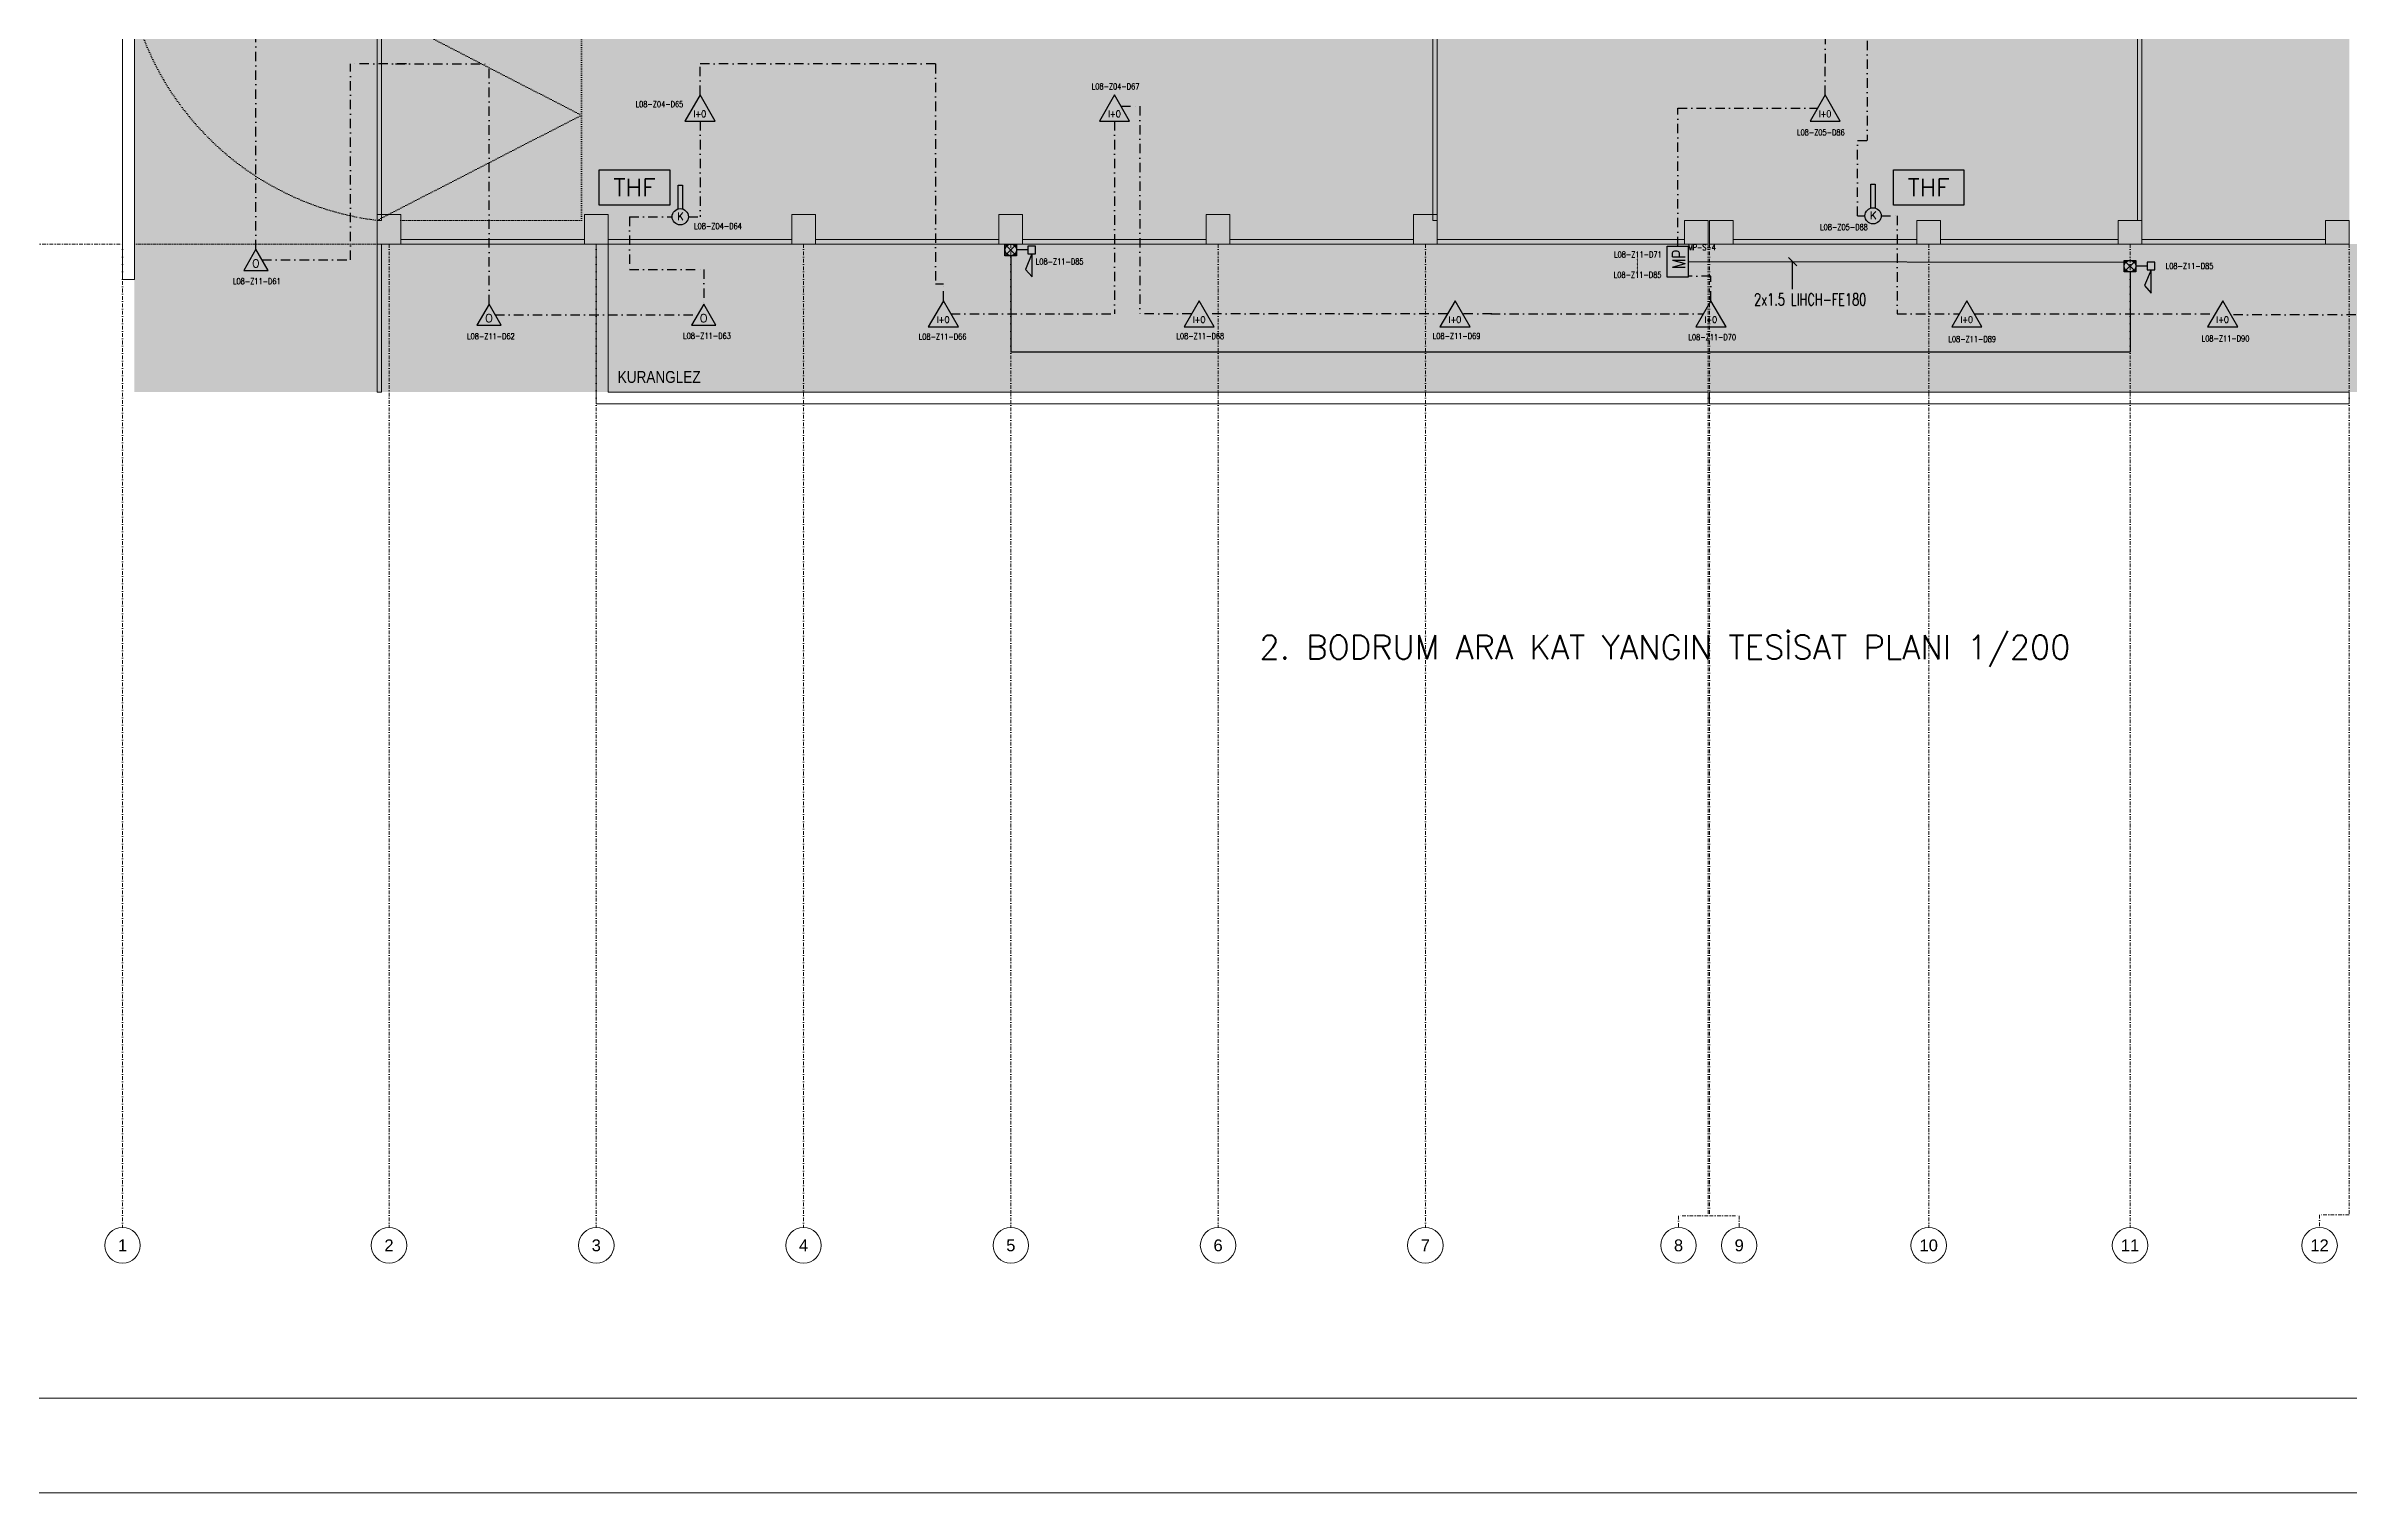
# Model space of a CAD drawing. Header units: metres. Extents: x -19121 to 152404, y -12107 to 29421.
# Drawn here: x 27742 to 35522, y -4219 to 669 of the extents above; entities that cross this region are included whole.
import ezdxf
from ezdxf.enums import TextEntityAlignment as Align

# ---------------------------------------------------------------- set-up
doc = ezdxf.new("R2010")
doc.units = ezdxf.units.M
doc.header["$LTSCALE"] = 50
doc.header["$MEASUREMENT"] = 0
for name, pattern in [('DASHDOT', [25.4, 12.7, -6.35, 0, -6.35]), ('DASHDOT2', [0.5, 0.25, -0.125, 0, -0.125]), ('DOT2', [0.125, 0, -0.125])]:
    doc.linetypes.add(name, pattern=pattern)
doc.layers.get('0').update_dxf_attribs({"color": 9, "lineweight": 9})
for name, color, linetype, lineweight in [('00', 9, 'Continuous', 9), ('01', 9, 'Continuous', 9), ('06D', 9, 'Continuous', 9), ('09', 9, 'Continuous', 9), ('20', 9, 'DOT2', 9), ('21', 9, 'Continuous', 9), ('24', 9, 'DASHDOT2', 9), ('40A', 9, 'Continuous', 9), ('E-DEDEKTÖR NUMARALARI', 20, 'Continuous', 30), ('E-KABLO', 7, 'Continuous', 30), ('E-KANAL TİPİ DUMAN DEDEKTÖRÜ', 7, 'Continuous', 30), ('E-KOMBİNE DEDEKTÖR (ISI+OPTİK DUMAN)', 7, 'Continuous', 30), ('E-OPTİK DUMAN DEDEKTÖRÜ', 7, 'Continuous', 30), ('E-TAZE HAVA FANI', 7, 'Continuous', 30), ('E-YANGIN İHBAR KORNASI+FLAŞÖR', 7, 'Continuous', 30), ('E-YAZI', 7, 'Continuous', 30)]:
    doc.layers.add(name, color=color, linetype=linetype, lineweight=lineweight)
doc.styles.add('Arial', font='arial.ttf', dxfattribs={"height": 2.5})
doc.styles.add('E-YAZI', font='txttw.shx', dxfattribs={"height": 200})
doc.styles.add('MuuM_TEXT-STANDART', font='ARIALN.TTF')
doc.styles.add('ROMANS8', font='Txttw.shx')

# ---------------------------------------------------------------- blocks, each defined once
blk = doc.blocks.new('0_aks')
at = {"linetype": 'Continuous'}
blk.add_circle((0, 0), 3, dxfattribs=at)
at = {"style": 'Arial'}
blk.add_attdef('AKS', text='', height=2, dxfattribs=at).set_placement((0, 0), align=Align.MIDDLE_CENTER)
blk = doc.blocks.new('p-akslar_yeni')
at = {"layer": '24'}
for points in [[(-2190, -8575), (6415, -8575)], [(6415, -8575), (6415, -11897.2)], [(7315, -8575), (7315, -11897.2)], [(8015, -8575), (8015, -11897.2)], [(8715, -8575), (8715, -11897.2)], [(9415, -8575), (9415, -11897.2)], [(10115, -8575), (10115, -11897.2)], [(10815, -8575), (10815, -11897.2)], [(11770, -8575), (11770, -11857.2)], [(11775, -8575), (11775, -11857.2)], [(12515, -8575), (12515, -11897.2)], [(13195, -8575), (13195, -11897.2)], [(13935, -8575), (13935, -11854.6), (13835, -11854.6), (13835, -11897.2)], [(11770, -11857.2), (11670, -11857.2), (11670, -11897.2)], [(11775, -11857.2), (11875, -11857.2), (11875, -11897.2)]]:
    blk.add_lwpolyline(points, dxfattribs=at)
at = {"layer": '21', "xscale": 20, "yscale": 20, "zscale": 20}
for p, values in [((6415, -11957.2), {'AKS': '1'}), ((7315, -11957.2), {'AKS': '2'}), ((8015, -11957.2), {'AKS': '3'}), ((8715, -11957.2), {'AKS': '4'}), ((9415, -11957.2), {'AKS': '5'}), ((10115, -11957.2), {'AKS': '6'}), ((10815, -11957.2), {'AKS': '7'}), ((11670, -11957.2), {'AKS': '8'}), ((11875, -11957.2), {'AKS': '9'}), ((12515, -11957.2), {'AKS': '10'}), ((13195, -11957.2), {'AKS': '11'}), ((13835, -11957.2), {'AKS': '12'})]:
    blk.add_blockref('0_aks', p, dxfattribs=at).add_auto_attribs(values)
blk = doc.blocks.new('100_KOMBİNE DEDEKTÖR (ISI+OPTİK DUMAN) 085')
at = {"layer": 'E-KOMBİNE DEDEKTÖR (ISI+OPTİK DUMAN)', "color": 4}
blk.add_lwpolyline([(2.55, 0), (0, 4.42), (-2.55, 0)], close=True, dxfattribs=at)
at = {"layer": 'E-KOMBİNE DEDEKTÖR (ISI+OPTİK DUMAN)', "color": 3, "style": 'E-YAZI', "width": 0.8}
blk.add_text('I+O', height=1.102, dxfattribs=at).set_placement((-0.02, 1.22), align=Align.MIDDLE)
blk = doc.blocks.new('*U365')
at = {"layer": 'E-KANAL TİPİ DUMAN DEDEKTÖRÜ', "color": 4}
for p, q in [((-0.42, 6.28), (0.42, 6.28)), ((-0.42, 1.55), (-0.42, 6.28)), ((0.42, 6.28), (0.42, 1.55))]:
    blk.add_line(p, q, dxfattribs=at)
blk.add_circle((0, 0), 1.61, dxfattribs=at)
at = {"layer": 'E-KANAL TİPİ DUMAN DEDEKTÖRÜ', "color": 3, "style": 'ROMANS8'}
blk.add_text('K', height=1.5, rotation=359.9592, dxfattribs=at).set_placement((0.06, 0.1), align=Align.MIDDLE)
blk = doc.blocks.new('100_YANGIN İHBAR KORNASI+FLAŞÖR 085')
at = {"layer": 'E-YANGIN İHBAR KORNASI+FLAŞÖR', "color": 4}
for p, q in [((0.56, 5.32), (0.56, 1.4)), ((1.69, 4.04), (0.56, 5.32)), ((0.58, 1.4), (1.69, 4.04)), ((-0.02, 1.4), (-0.02, 0.11)), ((1.27, 1.4), (-0.02, 1.4)), ((-0.02, 0.11), (1.27, 0.11)), ((1.27, 0.11), (1.27, 1.4)), ((1.27, 0.76), (3.17, 0.76)), ((3.17, 1.74), (5.13, -0.22))]:
    blk.add_line(p, q, dxfattribs=at)
blk.add_lwpolyline([(3.17, -0.22), (3.17, 1.74), (5.13, 1.74), (5.13, -0.22)], close=True, dxfattribs=at)
blk.add_lwpolyline([(5.13, 1.74), (3.17, -0.22)], dxfattribs=at)
blk.add_circle((4.15, 0.76), 0.979, dxfattribs=at)
blk = doc.blocks.new('100_OPTİK DUMAN DEDEKTÖRÜ 085')
at = {"layer": 'E-OPTİK DUMAN DEDEKTÖRÜ', "color": 4}
blk.add_lwpolyline([(2.06, 0), (0, 3.57), (-2.06, 0)], close=True, dxfattribs=at)
at = {"layer": 'E-OPTİK DUMAN DEDEKTÖRÜ', "color": 3, "style": 'E-YAZI'}
blk.add_text('O', height=1.36, dxfattribs=at).set_placement((-0.02, 1.2), align=Align.MIDDLE)
blk = doc.blocks.new('A$C4053522B')
at = {"layer": 'E-TAZE HAVA FANI', "color": 4}
blk.add_lwpolyline([(-35, 0), (-35, 35.3), (35, 35.3), (35, 0)], close=True, dxfattribs=at)
at = {"layer": 'E-TAZE HAVA FANI', "color": 3, "style": 'E-YAZI'}
blk.add_text('THF', height=17.38, dxfattribs=at).set_placement((0, 17.6), align=Align.MIDDLE_CENTER)
blk = doc.blocks.new('E-MODUL PANOLARI')
at = {"layer": 'E-KABLO', "color": 1}
blk.add_lwpolyline([(-49, 66.9), (49, 66.9), (49, 0), (-49, 0)], close=True, dxfattribs=at)
at = {"layer": 'E-KABLO', "color": 1, "style": 'E-YAZI', "width": 0.8}
blk.add_text('MP', height=40, dxfattribs=at).set_placement((-23, 9.5))
blk = doc.blocks.new('2.Bod.Ara.Sitatik Elk.')
at = {"layer": '01'}
for points in [[(40, -8750), (40, -8710), (40, -8710), (40, -8710), (40, -8710), (40, -8710), (40, -8710), (40, -8710), (40, -7830), (40, -7770), (40, -7030), (40, -6970), (40, -6230), (40, -6170), (40, -5430), (40, -5370), (40, -4630), (40, -4570), (40, -2950), (0, -2950), (0, -8750), (40, -8750)], [(860, -8630), (940, -8630), (940, -8530), (860, -8530)], [(1560, -8630), (1640, -8630), (1640, -8530), (1560, -8530)], [(2260, -8630), (2340, -8630), (2340, -8530), (2260, -8530)], [(2960, -8630), (3040, -8630), (3040, -8530), (2960, -8530)], [(3660, -8630), (3740, -8630), (3740, -8530), (3660, -8530)], [(4360, -8630), (4440, -8630), (4440, -8530), (4360, -8530)], [(5275, -8630), (5355, -8630), (5355, -8550), (5275, -8550)], [(5360, -8630), (5440, -8630), (5440, -8550), (5360, -8550)], [(6060, -8630), (6140, -8630), (6140, -8550), (6060, -8550)], [(6740, -8630), (6820, -8630), (6820, -8550), (6740, -8550)], [(7440, -8630), (7520, -8630), (7520, -8550), (7440, -8550)]]:
    blk.add_lwpolyline(points, close=True, dxfattribs=at)
blk = doc.blocks.new('P-KURANGLEZ')
at = {"layer": '01'}
blk.add_lwpolyline([(5355, -500), (5355, -540), (1600, -540), (1600, 0), (1640, 0), (1640, -500)], close=True, dxfattribs=at)
blk.add_lwpolyline([(7520, -540), (5360, -540), (5360, -500), (7520, -500), (7520, -540)], dxfattribs=at)
at = {"layer": '21', "style": 'MuuM_TEXT-STANDART'}
blk.add_text('KURANGLEZ', height=40, dxfattribs=at).set_placement((1672.4, -468.9))
blk = doc.blocks.new('2.Bod.Ara.Mimari Elk.')
at = {"layer": '00'}
for points in [[(875, -8550), (875, -7830), (860, -7830), (860, -8550)], [(4440, -8550), (4440, -7830), (4425, -7830), (4425, -8550)], [(6820, -7830), (6820, -8550), (6805, -8550), (6805, -7830)], [(875, -9130), (875, -8630), (860, -8630), (860, -9130)], [(1560, -8630), (940, -8630), (940, -8615), (1560, -8615)], [(2260, -8630), (1640, -8630), (1640, -8615), (2260, -8615)], [(2960, -8630), (2340, -8630), (2340, -8615), (2960, -8615)], [(3660, -8630), (3040, -8630), (3040, -8615), (3660, -8615)], [(4360, -8630), (3740, -8630), (3740, -8615), (4360, -8615)], [(5275, -8630), (4440, -8630), (4440, -8615), (5275, -8615)], [(6060, -8630), (5440, -8630), (5440, -8615), (6060, -8615)], [(6740, -8630), (6140, -8630), (6140, -8615), (6740, -8615)], [(7440, -8630), (6820, -8630), (6820, -8615), (7440, -8615)]]:
    blk.add_lwpolyline(points, close=True, dxfattribs=at)
at = {"layer": '06D', "linetype": 'DOT2'}
blk.add_lwpolyline([(940, -8550), (1550, -8550), (1550, -7840), (860, -7840), (1550, -8195), (860, -8550, -0.304007), (40, -7840), (860, -7840)], format="xyb", dxfattribs=at)
at = {"layer": '20'}
blk.add_lwpolyline([(860, -8630), (40, -8630)], dxfattribs=at)
at = {"layer": '01'}
blk.add_blockref('P-KURANGLEZ', (0, -8630), dxfattribs=at)

msp = doc.modelspace()

# ---------------------------------------------------------------- hatches: boundary and pattern name
at = {"layer": '09'}
h = msp.add_hatch(dxfattribs=at)
h.set_pattern_fill('DOTS', color=254, scale=500, style=0)
h.paths.add_polyline_path([(36440, 0), (35520, 0), (35525, 3280), (34820, 3280), (34820, 2400), (34470, 2400), (34470, 3000), (34820, 3000), (34820, 3280), (35525, 3280), (35525, 4080), (36440, 4080), (36440, 4815), (37107.55, 4815), (37126.22, 4852.74), (37840, 4695.28), (37840, 5012.92), (37032.01, 5412.52), (34612.68, 6498.17), (32732.97, 7160.29), (31694.58, 7435.76), (30863.59, 8784.38), (29981.24, 8784.38), (28060, 7479.72), (28040, 7466.14), (28040, 6780), (28745, 6780), (28745, 6430), (28040, 6430), (28040, 0), (28040, -500), (36440, -500)])
h.paths.add_polyline_path([(31660, 2400), (32440, 2400), (32440, 4080), (31660, 4080)], flags=16)
h.paths.add_polyline_path([(32380, 4800), (32381.57, 4800), (32381.57, 5000), (32385.54, 5000), (32385.54, 5350), (32380, 5350)], flags=16)
h.paths.add_polyline_path([(29210, 2690), (28860, 2690), (28860, 3280), (29210, 3280)], flags=16)
h.paths.add_polyline_path([(33355, 6040), (32690, 6040), (32690, 6390), (33355, 6390), (33355, 6670)], flags=16)

# ---------------------------------------------------------------- linework, layer by layer
at = {"layer": '40A'}
for points in [[(46159.28, -4218.56), (18159.28, -4218.56), (18159.28, 12601.44), (46159.28, 12601.44)], [(18479.28, 12281.44), (43999.52, 12281.44), (43999.52, -3898.56), (18479.28, -3898.56)]]:
    msp.add_lwpolyline(points, close=True, dxfattribs=at)
at = {"layer": 'E-KABLO', "color": 6, "linetype": 'DASHDOT', "ltscale": 0.05}
for p, q in [((33892.39, 1259.41), (33892.39, 349.81)), ((33750.34, 1215.25), (33750.34, 601.51)), ((28450.43, -17.9), (28450.44, 780.79)), ((28959.62, 608.23), (28770.06, 608.23)), ((28770.06, -53.56), (28770.06, 608.23)), ((28922.14, 608.23), (29237.93, 608.23)), ((29237.93, -202.9), (29237.93, 608.23)), ((29950.34, 503.57), (29950.34, 608.23)), ((30745.42, 608.23), (29950.34, 608.23)), ((30745.42, 608.23), (30745.42, -135.79)), ((33750.34, 503.57), (33750.34, 606.53)), ((29950.34, 415.25), (29950.34, 92.26)), ((31350.34, 415.25), (31350.34, -235.48)), ((31372.31, 465.52), (31435.25, 465.52)), ((31435.25, 465.52), (31435.25, -235.48)), ((33252.2, 459.41), (33724.84, 459.41)), ((33252.2, -7.01), (33252.2, 459.41)), ((33859.25, 95.39), (33859.25, 349.81)), ((33859.25, 349.81), (33892.39, 349.81)), ((29711.93, 92.26), (29856.26, 92.26)), ((29711.93, 92.26), (29711.93, -86.08)), ((29910.86, 92.26), (29950.34, 92.26)), ((33939.35, 95.39), (33993.23, 95.39)), ((33993.23, 95.39), (33993.23, -235.48)), ((28471.02, -53.56), (28770.06, -53.56)), ((29711.93, -86.08), (29962.93, -86.08)), ((29962.93, -86.08), (29962.93, -202.9)), ((30772.12, -135.79), (30745.42, -135.79)), ((30772.12, -191.31), (30772.12, -135.79)), ((33364.6, -108.79), (33287.35, -108.79)), ((33364.6, -191.31), (33364.6, -108.79)), ((29258.52, -238.56), (29942.35, -238.56)), ((30797.62, -235.48), (31350.34, -235.48)), ((31610.78, -235.48), (31435.25, -235.48)), ((32474.94, -235.48), (31661.78, -235.48)), ((32624.51, -235.48), (32525.94, -235.48)), ((32620.7, -235.48), (33339.1, -235.48)), ((33993.23, -235.48), (34203.26, -235.48)), ((34254.26, -235.48), (35067.42, -235.48)), ((35669.85, -238.56), (35120.19, -238.56))]:
    msp.add_line(p, q, dxfattribs=at)
at = {"layer": 'E-KABLO', "color": 6, "linetype": 'Continuous', "ltscale": 100}
msp.add_line((33859.25, 95.39), (33884.75, 95.39), dxfattribs=at)
at = {"layer": 'E-KABLO', "color": 5, "linetype": 'Continuous', "ltscale": 0.05}
for p, q in [((31000, -39.37), (31000, -364.95)), ((33287.35, -59.17), (34765.99, -60.75)), ((34780, -94.18), (34780, -364.95)), ((34780, -364.95), (31000, -364.95))]:
    msp.add_line(p, q, dxfattribs=at)
at = {"layer": 'E-YAZI', "color": 3}
for p, q in [((33626.36, -45.41), (33654.64, -73.69)), ((33640.5, -152.45), (33640.5, -59.55))]:
    msp.add_line(p, q, dxfattribs=at)

# ---------------------------------------------------------------- block references
at = {"layer": '06D'}
for name in ['2.Bod.Ara.Sitatik Elk.', '2.Bod.Ara.Mimari Elk.']:
    msp.add_blockref(name, (28000, 8630), dxfattribs=at)
at = {"layer": '24'}
msp.add_blockref('p-akslar_yeni', (21585, 8575), dxfattribs=at)
at = {"layer": 'E-KABLO', "color": 1, "xscale": 1.063724968549689, "yscale": 1.063724968549689, "zscale": 1.063724968549689, "rotation": 90}
msp.add_blockref('E-MODUL PANOLARI', (33287.35, -59.17), dxfattribs=at)
at = {"layer": 'E-KANAL TİPİ DUMAN DEDEKTÖRÜ', "xscale": 17, "yscale": 17, "zscale": 17}
for p in [(29883.56, 92.26), (33912.05, 95.39)]:
    msp.add_blockref('*U365', p, dxfattribs=at)
at = {"layer": 'E-KOMBİNE DEDEKTÖR (ISI+OPTİK DUMAN)', "xscale": 20, "yscale": 20, "zscale": 20}
for p in [(29950.34, 415.25), (31350.34, 415.25), (33750.34, 415.25), (30772.12, -279.64), (31636.28, -279.64), (32500.44, -279.64), (33364.6, -279.64), (34228.76, -279.64), (35092.92, -279.64)]:
    msp.add_blockref('100_KOMBİNE DEDEKTÖR (ISI+OPTİK DUMAN) 085', p, dxfattribs=at)
at = {"layer": 'E-OPTİK DUMAN DEDEKTÖRÜ', "xscale": 20, "yscale": 20, "zscale": 20}
for p in [(28450.43, -89.21), (29237.93, -274.21), (29962.93, -274.21)]:
    msp.add_blockref('100_OPTİK DUMAN DEDEKTÖRÜ 085', p, dxfattribs=at)
at = {"layer": 'E-TAZE HAVA FANI', "color": 1, "linetype": 'Continuous', "ltscale": 100, "xscale": 3.4, "yscale": 3.4, "zscale": 3.4}
for p in [(29729.27, 131.15), (34100, 131.15)]:
    msp.add_blockref('A$C4053522B', p, dxfattribs=at)
at = {"layer": 'E-YANGIN İHBAR KORNASI+FLAŞÖR', "xscale": 20, "yscale": 20, "zscale": 20, "rotation": 180}
for p in [(31082.92, -4.62), (34862.76, -59.43)]:
    msp.add_blockref('100_YANGIN İHBAR KORNASI+FLAŞÖR 085', p, dxfattribs=at)

# ---------------------------------------------------------------- texts
at = {"layer": 'E-DEDEKTÖR NUMARALARI', "style": 'E-YAZI', "width": 0.7}
for s, p in [('L08-Z04-D65', (29732.78, 462.44)), ('L08-Z04-D67', (31273.24, 522.59)), ('L08-Z05-D86', (33655.11, 367.27)), ('L08-Z04-D64', (29930.57, 50.64)), ('L08-Z05-D88', (33733.32, 47.27)), ('L08-Z11-D85', (31084.43, -69.23)), ('L08-Z11-D71', (33037.18, -45.5)), ('L08-Z11-D85', (34900.25, -84.13)), ('L08-Z11-D61', (28373.05, -135.69)), ('L08-Z11-D85', (33036.45, -114.1)), ('L08-Z11-D62', (29163.74, -321.59)), ('L08-Z11-D63', (29893.47, -320.25)), ('L08-Z11-D66', (30689.2, -322.8)), ('L08-Z11-D68', (31559.52, -320.77)), ('L08-Z11-D69', (32425.06, -320.6)), ('L08-Z11-D70', (33288.44, -324.64)), ('L08-Z11-D89', (34166.33, -330.83)), ('L08-Z11-D90', (35021.79, -329.05))]:
    msp.add_text(s, height=20, dxfattribs=at).set_placement(p)
at = {"layer": 'E-KABLO', "color": 4, "style": 'E-YAZI', "width": 0.7}
msp.add_text('.............', height=10, rotation=270, dxfattribs=at).set_placement((33115.68, -48.48))
at = {"layer": 'E-YAZI', "color": 3, "style": 'E-YAZI'}
for s, height, width, p in [('MP-S-4', 20, 0.8, (33286.84, -21.12)), ('2x1.5 LIHCH-FE180', 40, 0.7, (33509.94, -207.07))]:
    msp.add_text(s, height=height, dxfattribs=dict(at, width=width)).set_placement(p)
at = {"layer": 'E-YAZI', "color": 4, "style": 'E-YAZI'}
msp.add_text('2. BODRUM ARA KAT YANGIN TESİSAT PLANI 1/200', height=80, dxfattribs=at).set_placement((31839.57, -1401.67))

doc.saveas('drawing.dxf')
